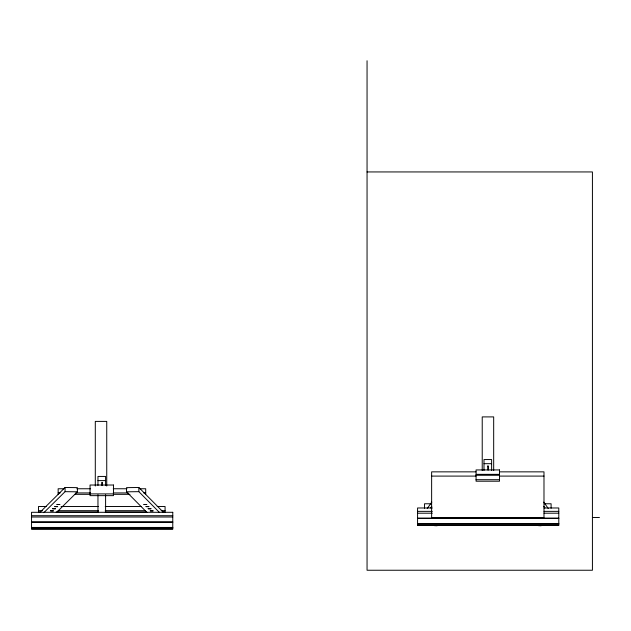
<?xml version="1.0" encoding="UTF-8"?>
<svg xmlns="http://www.w3.org/2000/svg" width="631" height="631" viewBox="0 0 631 631"><rect width="100%" height="100%" fill="white"/><g stroke="black" fill="none" stroke-linecap="round" stroke-linejoin="round"><path stroke-width="0.95" d="M427.274 508.46L431.817 502.118M430.626 507.923L431.762 506.33M39.911 512.396L65.08 487.487L77.4 487.645L77.4 491.817L56.482 512.522M43.839 512.68L65.08 491.659L65.08 487.487M487.526 466.072L488.323 466.135L488.378 469.953M163.524 512.396L138.852 487.487L126.523 487.645L126.523 491.817L147.031 512.522M126.523 491.817L138.852 491.659L159.462 512.475M367.053 171.94L592.422 171.94L592.422 570.243L367.053 570.243L367.053 60.757M483.993 463.69L491.62 463.69M488.378 466.191L487.802 466.191L487.802 469.953M475.987 471.854L431.636 471.854L431.636 517.672L543.985 517.672L543.985 471.854L499.634 471.854M476.066 474.346L499.515 474.346M476.066 475.277L499.515 475.277M431.636 476.097L475.987 476.097M499.634 476.097L543.985 476.097M476.066 479.686L499.515 479.686M97.963 480.609L105.598 480.609M64.062 488.757L58.155 488.757L58.155 494.333M76.848 488.757L90.619 488.757M113.241 488.757L127.012 488.757M139.806 488.757L145.706 488.757L145.706 494.333M58.155 492.929L60.126 492.929M75.862 492.929L90.619 492.929M113.241 492.929L127.998 492.929M143.734 492.929L145.706 492.929M90.044 493.899L113.493 493.899M74.884 494.333L90.619 494.333M113.241 494.333L129.97 494.333M431.383 503.767L424.513 503.767L424.513 508.231M544.23 503.767L551.1 503.767L551.1 508.231M46.339 506.504L38.491 506.504L38.491 512.08L40.455 512.08M61.065 506.504L98.349 506.504M105.219 506.504L141.525 506.504M157.222 506.504L165.077 506.504L165.077 512.08L163.113 512.08M432.282 507.979L417.572 507.979L417.572 525.426L558.79 525.426L558.79 507.979L544.08 507.979M38.491 510.676L42.419 510.676M58.115 510.676L98.349 510.676M105.219 510.676L145.445 510.676M161.15 510.676L165.077 510.676M417.572 511.362L432.282 511.362M544.08 511.362L558.79 511.362M56.159 512.08L98.349 512.08M105.219 512.08L146.431 512.08M417.572 513.2L432.282 513.2M544.08 513.2L558.79 513.2M31.55 515.708L172.768 515.708M31.55 517.01L172.768 517.01M592.422 517.523L599.45 517.523M417.572 518.161L558.79 518.161M417.572 518.374L558.79 518.374M31.55 522.011L172.768 522.011M31.55 522.16L172.768 522.16M417.572 523.572L558.79 523.572M417.572 523.785L558.79 523.785M417.572 524.874L558.79 524.874M31.55 527.445L172.768 527.445M31.55 527.603L172.768 527.603M31.55 528.762L172.768 528.762M65.08 491.659L77.4 491.817M543.78 502.118L548.221 508.46M543.827 506.338L544.939 507.923M493.679 470.6L493.679 416.902L482.226 416.902L482.226 470.6M491.62 470.466L491.62 459.549L483.993 459.549L483.993 470.466M138.852 487.487L138.852 491.659M106.742 486.004L106.742 421.398L95.297 421.398L95.297 486.004M105.598 485.42L105.598 476.437L97.963 476.437L97.963 485.42M105.598 494.736L105.598 512.396M102.356 485.255L102.356 482.376L101.78 482.376L101.78 485.255M97.963 494.736L97.963 512.396M143.923 504.469L146.755 504.484L143.923 504.469M146.029 506.598L148.861 506.614L146.029 506.598M148.135 508.728L150.967 508.744L148.135 508.728M150.241 510.85L153.073 510.873L150.241 510.85M434.412 525.591L437.228 525.647L434.412 525.591M538.424 525.591L541.24 525.647L538.424 525.591M50.527 510.842L53.351 510.873L50.527 510.842M52.673 508.72L55.496 508.752L52.673 508.72M54.826 506.59L57.65 506.622L54.826 506.59M56.971 504.461L59.795 504.492L56.971 504.461M499.515 469.937L476.066 469.937L476.066 481.208L499.515 481.208L499.515 469.937M113.493 485.026L90.044 485.026L90.044 495.643L113.493 495.643L113.493 485.026M172.768 512.301L31.55 512.301L31.55 529.149L172.768 529.149L172.768 512.301"/></g></svg>
